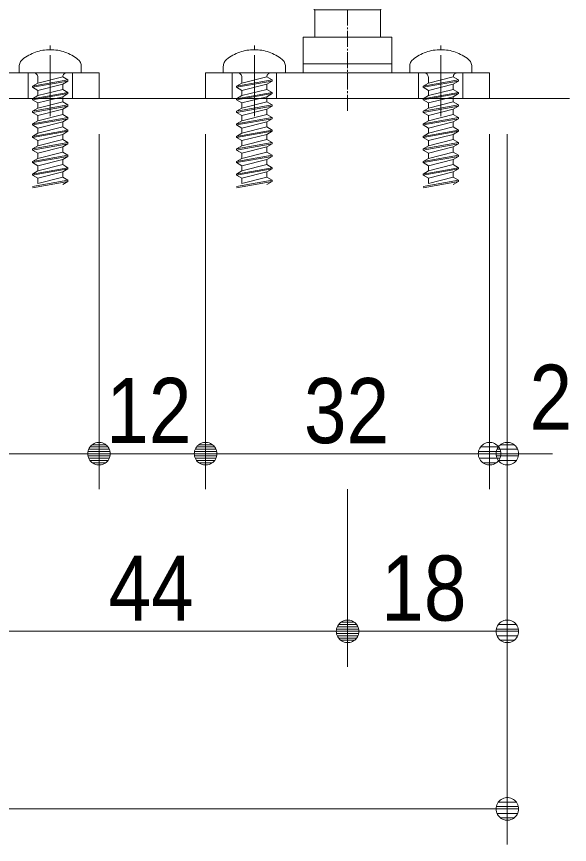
# Model space of a CAD drawing. Units: millimetres, scale not verified, with parts at other scales. Extents: x -6062 to 6062, y -3045 to 3045.
# Drawn here: x 1168.2 to 1479.7, y -2420 to -1953.8 of the extents above; entities that cross this region are included whole.
import ezdxf
from ezdxf.enums import TextEntityAlignment as Align

# ---------------------------------------------------------------- set-up
doc = ezdxf.new("R2010")
doc.units = ezdxf.units.MM
doc.header["$LTSCALE"] = 20
doc.linetypes.add('CHAIN2', pattern=[12, 9, -1, 1, -1])
for name, color, linetype, lineweight in [('0-1_3一般', 7, 'Continuous', 9), ('0-2_2寸法-1', 7, 'Continuous', 9), ('0-3_0', 7, 'Continuous', 9), ('0-4_2寸法-2', 7, 'Continuous', 9)]:
    doc.layers.add(name, color=color, linetype=linetype, lineweight=lineweight)
doc.styles.add('ＭＳ Ｐゴシック', font='')
doc.styles.get('ＭＳ Ｐゴシック').set_extended_font_data('MS PGothic')

# ---------------------------------------------------------------- blocks, each defined once
blk = doc.blocks.new('グループ-39')
at = {"layer": '0-1_3一般'}
blk.add_line((51179.9, -40000), (65343.7, -40000), dxfattribs=at)
blk = doc.blocks.new('グループ-54')
at = {"layer": '0-1_3一般'}
for p, q in [((61793.7, -39450), (61793.7, -39401.7)), ((61443.7, -39710), (61443.7, -39637.8)), ((62143.7, -39710), (61983.7, -39710)), ((62143.7, -39637.8), (62143.7, -39710)), ((61993.7, -39790), (61593.7, -39860.7)), ((61933.7, -39755.4), (61653.7, -39826)), ((61653.7, -39826), (61653.7, -39760)), ((61933.9, -39755.5), (61933.7, -39755.4)), ((61993.7, -39790), (61933.9, -39755.5)), ((61993.7, -39790), (61993.7, -39803.3)), ((61653.7, -39826), (61593.7, -39860.7)), ((61593.7, -39860.7), (61593.7, -39874)), ((61593.7, -39874), (61653.7, -39908.6)), ((61653.7, -39908.6), (61933.7, -39838)), ((61933.7, -39896.7), (61653.7, -39967.4)), ((61933.7, -39896.7), (61933.7, -39838)), ((61993.7, -39931.3), (61933.7, -39896.7)), ((61593.7, -40015.3), (61993.7, -39944.7)), ((61653.7, -39967.4), (61593.7, -40002)), ((61653.7, -39967.4), (61653.7, -39908.6)), ((61993.7, -39944.7), (61933.7, -39979.3)), ((61933.7, -40038), (61933.7, -39979.3)), ((61993.7, -39931.3), (61993.7, -39944.7)), ((61993.7, -40072.7), (61593.7, -40143.3)), ((61653.7, -40108.7), (61653.7, -40050)), ((61993.7, -40072.7), (61993.7, -40086)), ((61653.7, -40108.7), (61593.7, -40143.3)), ((61593.7, -40143.3), (61593.7, -40156.7)), ((61593.7, -40156.7), (61653.7, -40191.3)), ((61653.7, -40191.3), (61933.7, -40120.6)), ((61933.7, -40179.4), (61653.7, -40250)), ((61933.7, -40179.4), (61933.7, -40120.6)), ((61993.7, -40214), (61933.7, -40179.4)), ((61593.7, -40298), (61993.7, -40227.3)), ((61653.7, -40250), (61593.7, -40284.7)), ((61653.7, -40250), (61653.7, -40191.3)), ((61993.7, -40227.3), (61933.7, -40262)), ((61933.7, -40320.7), (61933.7, -40262)), ((61993.7, -40214), (61993.7, -40227.3)), ((61993.7, -40355.3), (61593.7, -40426)), ((61653.7, -40391.4), (61653.7, -40332.6)), ((61993.7, -40355.3), (61993.7, -40368.7)), ((61653.7, -40391.4), (61593.7, -40426)), ((61593.7, -40426), (61593.7, -40439.3)), ((61593.7, -40439.3), (61653.7, -40474)), ((61653.7, -40474), (61933.7, -40403.3)), ((61933.7, -40462), (61933.7, -40403.3)), ((61593.7, -40580.7), (61993.7, -40510)), ((61653.7, -40532.7), (61593.7, -40567.3)), ((61933.7, -40462), (61653.7, -40532.7)), ((61653.7, -40532.7), (61653.7, -40474)), ((61993.7, -40496.7), (61933.7, -40462)), ((61993.7, -40510), (61933.7, -40544.6)), ((61933.7, -40603.4), (61933.7, -40544.6)), ((61993.7, -40496.7), (61993.7, -40510)), ((61993.7, -40638), (61593.7, -40708.7)), ((61933.7, -40603.4), (61653.7, -40674)), ((61653.7, -40674), (61653.7, -40615.3)), ((61993.7, -40638), (61933.7, -40603.4)), ((61993.7, -40638), (61993.7, -40651.3)), ((61653.7, -40674), (61593.7, -40708.7)), ((61593.7, -40722), (61653.7, -40756.6)), ((61653.7, -40756.6), (61933.7, -40686)), ((61993.7, -40651.3), (61933.7, -40686)), ((61933.7, -40744.7), (61933.7, -40686)), ((61593.7, -40863.3), (61993.7, -40792.7)), ((61593.7, -40863.3), (61993.7, -40792.7)), ((61653.7, -40815.4), (61593.7, -40850)), ((61993.7, -40779.3), (61933.7, -40744.7)), ((61993.7, -40792.7), (61933.7, -40827.3)), ((61993.7, -40792.7), (61933.7, -40827.3)), ((61993.7, -40792.7), (61933.7, -40827.3)), ((61993.7, -40792.7), (61933.7, -40827.3)), ((61993.7, -40792.7), (61933.7, -40827.3)), ((61993.7, -40792.7), (61933.7, -40827.3)), ((61933.7, -40886), (61933.7, -40827.3)), ((61993.7, -40779.3), (61993.7, -40792.7)), ((61993.7, -40779.3), (61993.7, -40792.7)), ((61993.7, -40779.3), (61993.7, -40792.7)), ((61993.7, -40920.7), (61593.7, -40991.3)), ((61993.7, -40920.7), (61993.7, -40934))]:
    blk.add_line(p, q, dxfattribs=at)
for points in [[(61983.7, -39710), (61603.7, -39710), (61443.7, -39710)], [(61593.7, -39874), (61993.7, -39803.3), (61933.7, -39838)], [(61993.7, -39931.3), (61593.7, -40002), (61593.7, -40015.3)], [(61593.7, -40015.3), (61653.7, -40050), (61933.7, -39979.3)], [(61593.7, -40156.7), (61993.7, -40086), (61933.7, -40120.6)], [(61993.7, -40072.7), (61933.7, -40038), (61653.7, -40108.7)], [(61993.7, -40214), (61593.7, -40284.7), (61593.7, -40298)], [(61593.7, -40298), (61653.7, -40332.6), (61933.7, -40262)], [(61993.7, -40355.3), (61933.7, -40320.7), (61653.7, -40391.4)], [(61593.7, -40439.3), (61993.7, -40368.7), (61933.7, -40403.3)], [(61993.7, -40496.7), (61593.7, -40567.3), (61593.7, -40580.7)], [(61593.7, -40580.7), (61653.7, -40615.3), (61933.7, -40544.6)], [(61593.7, -40722), (61993.7, -40651.3), (61933.7, -40686)], [(61593.7, -40708.7), (61593.7, -40722), (61993.7, -40651.3), (61933.7, -40686)], [(61993.7, -40779.3), (61593.7, -40850), (61593.7, -40863.3)], [(61593.7, -40863.3), (61653.7, -40898), (61933.7, -40827.3)], [(61933.7, -40744.7), (61653.7, -40815.4), (61653.7, -40756.6)], [(61993.7, -40920.7), (61933.7, -40886), (61653.7, -40956.7), (61653.7, -40898)], [(61593.7, -41004.7), (61993.7, -40934), (61933.7, -40968.6)]]:
    blk.add_lwpolyline(points, dxfattribs=at)
for centre, radius, start, end in [((61793.7, -39950), 500, 109.34109, 128.68219), ((61793.7, -39950), 500, 90, 109.34109), ((61793.7, -39950), 500, 70.65891, 90), ((61793.7, -39950), 500, 51.31781, 70.65891), ((61543.7, -39637.8), 100, 154.34109, 180), ((61543.7, -39637.8), 100, 128.68219, 154.34109), ((62043.7, -39637.8), 100, 25.65891, 51.31781), ((62043.7, -39637.8), 100, 0, 25.65891), ((61603.7, -39760), 50, 45, 90), ((61983.7, -39760), 50, 90, 132.40515), ((61603.7, -39760), 50, 0, 45), ((61983.7, -39760), 50, 132.40515, 174.8103)]:
    blk.add_arc(centre, radius, start, end, dxfattribs=at)
blk = doc.blocks.new('グループ-55')
at = {"layer": '0-1_3一般'}
for p, q in [((63893.7, -39450), (63893.7, -39401.7)), ((63543.7, -39710), (63543.7, -39637.8)), ((63703.7, -39710), (63543.7, -39710)), ((64083.7, -39710), (63703.7, -39710)), ((63693.7, -39874), (64093.7, -39803.3)), ((64033.7, -39755.4), (63753.7, -39826)), ((63753.7, -39826), (63753.7, -39760)), ((64033.9, -39755.5), (64033.7, -39755.4)), ((64093.7, -39803.3), (64033.7, -39838)), ((64093.7, -39790), (64033.9, -39755.5)), ((64093.7, -39790), (64093.7, -39803.3)), ((63753.7, -39826), (63693.7, -39860.7)), ((64033.7, -39896.7), (64033.7, -39838)), ((64093.7, -39931.3), (63693.7, -40002)), ((63753.7, -39967.4), (63693.7, -40002)), ((63753.7, -39967.4), (63753.7, -39908.6)), ((63753.7, -40050), (64033.7, -39979.3)), ((64033.7, -40038), (64033.7, -39979.3)), ((64093.7, -39931.3), (64093.7, -39944.7)), ((63693.7, -40002), (63693.7, -40015.3)), ((63693.7, -40015.3), (63753.7, -40050)), ((63693.7, -40156.7), (64093.7, -40086)), ((64033.7, -40038), (63753.7, -40108.7)), ((63753.7, -40108.7), (63753.7, -40050)), ((64093.7, -40072.7), (64033.7, -40038)), ((64093.7, -40086), (64033.7, -40120.6)), ((64093.7, -40072.7), (64093.7, -40086)), ((63753.7, -40108.7), (63693.7, -40143.3)), ((64033.7, -40179.4), (64033.7, -40120.6)), ((64093.7, -40214), (63693.7, -40284.7)), ((63753.7, -40250), (63693.7, -40284.7)), ((63753.7, -40250), (63753.7, -40191.3)), ((63753.7, -40332.6), (64033.7, -40262)), ((64033.7, -40320.7), (64033.7, -40262)), ((64093.7, -40214), (64093.7, -40227.3)), ((63693.7, -40284.7), (63693.7, -40298)), ((63693.7, -40298), (63753.7, -40332.6)), ((64033.7, -40320.7), (63753.7, -40391.4)), ((63753.7, -40391.4), (63753.7, -40332.6)), ((64093.7, -40355.3), (64033.7, -40320.7)), ((64093.7, -40355.3), (64093.7, -40368.7)), ((63693.7, -40439.3), (64093.7, -40368.7)), ((63753.7, -40391.4), (63693.7, -40426)), ((64093.7, -40368.7), (64033.7, -40403.3)), ((64033.7, -40462), (64033.7, -40403.3)), ((64093.7, -40496.7), (63693.7, -40567.3)), ((63753.7, -40532.7), (63693.7, -40567.3)), ((63753.7, -40532.7), (63753.7, -40474)), ((63753.7, -40615.3), (64033.7, -40544.6)), ((64033.7, -40603.4), (64033.7, -40544.6)), ((64093.7, -40496.7), (64093.7, -40510)), ((63693.7, -40567.3), (63693.7, -40580.7)), ((63693.7, -40580.7), (63753.7, -40615.3)), ((64093.7, -40638), (63693.7, -40708.7)), ((64093.7, -40638), (64033.7, -40603.4)), ((64093.7, -40638), (64093.7, -40651.3)), ((63693.7, -40722), (64093.7, -40651.3)), ((63693.7, -40722), (64093.7, -40651.3)), ((63753.7, -40674), (63693.7, -40708.7)), ((63693.7, -40708.7), (63693.7, -40722)), ((64093.7, -40651.3), (64033.7, -40686)), ((64093.7, -40651.3), (64033.7, -40686)), ((64093.7, -40651.3), (64033.7, -40686)), ((64033.7, -40744.7), (64033.7, -40686)), ((64093.7, -40779.3), (63693.7, -40850)), ((63753.7, -40815.4), (63693.7, -40850)), ((64033.7, -40744.7), (63753.7, -40815.4)), ((63753.7, -40815.4), (63753.7, -40756.6)), ((63753.7, -40898), (64033.7, -40827.3)), ((64093.7, -40779.3), (64033.7, -40744.7)), ((64093.7, -40792.7), (64033.7, -40827.3)), ((64093.7, -40792.7), (64033.7, -40827.3)), ((64093.7, -40792.7), (64033.7, -40827.3)), ((64033.7, -40886), (64033.7, -40827.3)), ((64093.7, -40779.3), (64093.7, -40792.7)), ((64093.7, -40779.3), (64093.7, -40792.7)), ((63693.7, -40850), (63693.7, -40863.3)), ((63693.7, -40863.3), (63753.7, -40898)), ((64093.7, -40920.7), (63693.7, -40991.3)), ((64033.7, -40886), (63753.7, -40956.7)), ((63753.7, -40956.7), (63753.7, -40898)), ((64093.7, -40920.7), (64033.7, -40886)), ((64093.7, -40920.7), (64093.7, -40934)), ((63693.7, -41004.7), (64093.7, -40934)), ((64093.7, -40934), (64033.7, -40968.6))]:
    blk.add_line(p, q, dxfattribs=at)
for points in [[(64243.7, -39637.8), (64243.7, -39710), (64083.7, -39710)], [(64093.7, -39790), (63693.7, -39860.7), (63693.7, -39874)], [(63693.7, -39874), (63753.7, -39908.6), (64033.7, -39838)], [(64093.7, -39931.3), (64033.7, -39896.7), (63753.7, -39967.4)], [(63693.7, -40015.3), (64093.7, -39944.7), (64033.7, -39979.3)], [(64093.7, -40072.7), (63693.7, -40143.3), (63693.7, -40156.7)], [(63693.7, -40156.7), (63753.7, -40191.3), (64033.7, -40120.6)], [(64093.7, -40214), (64033.7, -40179.4), (63753.7, -40250)], [(63693.7, -40298), (64093.7, -40227.3), (64033.7, -40262)], [(64093.7, -40355.3), (63693.7, -40426), (63693.7, -40439.3)], [(63693.7, -40439.3), (63753.7, -40474), (64033.7, -40403.3)], [(63693.7, -40580.7), (64093.7, -40510), (64033.7, -40544.6)], [(64093.7, -40496.7), (64033.7, -40462), (63753.7, -40532.7)], [(64033.7, -40603.4), (63753.7, -40674), (63753.7, -40615.3)], [(63693.7, -40722), (63753.7, -40756.6), (64033.7, -40686)], [(63693.7, -40863.3), (64093.7, -40792.7), (64033.7, -40827.3)], [(63693.7, -40863.3), (64093.7, -40792.7), (64033.7, -40827.3)], [(64093.7, -40779.3), (64093.7, -40792.7), (64033.7, -40827.3)]]:
    blk.add_lwpolyline(points, dxfattribs=at)
for centre, radius, start, end in [((63893.7, -39950), 500, 109.34109, 128.68219), ((63893.7, -39950), 500, 90, 109.34109), ((63893.7, -39950), 500, 70.65891, 90), ((63893.7, -39950), 500, 51.31781, 70.65891), ((63643.7, -39637.8), 100, 154.34109, 180), ((63643.7, -39637.8), 100, 128.68219, 154.34109), ((64143.7, -39637.8), 100, 25.65891, 51.31781), ((64143.7, -39637.8), 100, 0, 25.65891), ((63703.7, -39760), 50, 45, 90), ((64083.7, -39760), 50, 90, 132.40515), ((63703.7, -39760), 50, 0, 45), ((64083.7, -39760), 50, 132.40515, 174.8103)]:
    blk.add_arc(centre, radius, start, end, dxfattribs=at)
blk = doc.blocks.new('グループ-56')
at = {"layer": '0-1_3一般', "linetype": 'CHAIN2'}
blk.add_line((62843.7, -40138.8), (62843.7, -35079.3), dxfattribs=at)
at = {"layer": '0-1_3一般'}
for p, q in [((63168.7, -37750), (62518.7, -37750)), ((62468.7, -37800), (62468.7, -39000)), ((63218.7, -39000), (63218.7, -37800)), ((62468.7, -39000), (63218.7, -39000)), ((62473.7, -39000), (62473.7, -39310)), ((63213.7, -39000), (62473.7, -39000)), ((63213.7, -39000), (63213.7, -39310)), ((62343.7, -39310), (62643.7, -39310)), ((62343.7, -39610), (62343.7, -39310)), ((62643.7, -39310), (63043.7, -39310)), ((63043.7, -39310), (63343.7, -39310)), ((63343.7, -39610), (63343.7, -39310)), ((61793.7, -40200), (61793.7, -39510)), ((63893.7, -40200), (63893.7, -39510)), ((63343.7, -39610), (62343.7, -39610)), ((61543.7, -40000), (61543.7, -39710)), ((62043.7, -39710), (62043.7, -40000)), ((63643.7, -40000), (63643.7, -39710)), ((64143.7, -39710), (64143.7, -40000))]:
    blk.add_line(p, q, dxfattribs=at)
blk.add_lwpolyline([(63343.7, -39710), (63343.7, -39610), (62343.7, -39610), (62343.7, -39710)], dxfattribs=at)
blk.add_lwpolyline([(64443.7, -40000), (61243.7, -40000), (61243.7, -39710), (64443.7, -39710)], close=True, dxfattribs=at)
for centre, start, end in [((62518.7, -37800), 90, 135), ((63168.7, -37800), 45, 90), ((62518.7, -37800), 135, 180), ((63168.7, -37800), 0, 45)]:
    blk.add_arc(centre, 50, start, end, dxfattribs=at)
blk = doc.blocks.new('グループ-95')
at = {"layer": '0-1_3一般', "linetype": 'CHAIN2'}
blk.add_line((58443.7, -40138.8), (58443.7, -35079.3), dxfattribs=at)
at = {"layer": '0-1_3一般'}
for p, q in [((58768.7, -37750), (58118.7, -37750)), ((58818.7, -39000), (58818.7, -37800)), ((58813.7, -39000), (58073.7, -39000)), ((58073.7, -39000), (58073.7, -39310)), ((58813.7, -39000), (58813.7, -39310)), ((57943.7, -39610), (57943.7, -39310)), ((58643.7, -39310), (58943.7, -39310)), ((58943.7, -39610), (58943.7, -39310)), ((57393.7, -40200), (57393.7, -39510)), ((59493.7, -40200), (59493.7, -39510)), ((58943.7, -39610), (57943.7, -39610)), ((57943.7, -39610), (57943.7, -39710)), ((58943.7, -39610), (57943.7, -39610)), ((58943.7, -39710), (58943.7, -39610)), ((56843.7, -39710), (60043.7, -39710)), ((56843.7, -40000), (56843.7, -39710)), ((57143.7, -40000), (57143.7, -39710)), ((57643.7, -39710), (57643.7, -40000)), ((59243.7, -40000), (59243.7, -39710)), ((59743.7, -39710), (59743.7, -40000)), ((60043.7, -39710), (60043.7, -40000)), ((60043.7, -40000), (56843.7, -40000))]:
    blk.add_line(p, q, dxfattribs=at)
for points in [[(58068.7, -37800), (58068.7, -39000), (58818.7, -39000)], [(57943.7, -39310), (58243.7, -39310), (58643.7, -39310)]]:
    blk.add_lwpolyline(points, dxfattribs=at)
for centre, start, end in [((58118.7, -37800), 90, 135), ((58768.7, -37800), 45, 90), ((58118.7, -37800), 135, 180), ((58768.7, -37800), 0, 45)]:
    blk.add_arc(centre, 50, start, end, dxfattribs=at)
blk = doc.blocks.new('グループ-96')
at = {"layer": '0-1_3一般'}
for p, q in [((59493.7, -39450), (59493.7, -39401.7)), ((59143.7, -39710), (59143.7, -39637.8)), ((59843.7, -39710), (59683.7, -39710)), ((59843.7, -39637.8), (59843.7, -39710)), ((59693.7, -39790), (59293.7, -39860.7)), ((59633.7, -39755.4), (59353.7, -39826)), ((59353.7, -39826), (59353.7, -39760)), ((59633.9, -39755.5), (59633.7, -39755.4)), ((59693.7, -39790), (59633.9, -39755.5)), ((59693.7, -39790), (59693.7, -39803.3)), ((59353.7, -39826), (59293.7, -39860.7)), ((59293.7, -39860.7), (59293.7, -39874)), ((59293.7, -39874), (59353.7, -39908.6)), ((59353.7, -39908.6), (59633.7, -39838)), ((59633.7, -39896.7), (59353.7, -39967.4)), ((59633.7, -39896.7), (59633.7, -39838)), ((59693.7, -39931.3), (59633.7, -39896.7)), ((59293.7, -40015.3), (59693.7, -39944.7)), ((59353.7, -39967.4), (59293.7, -40002)), ((59353.7, -39967.4), (59353.7, -39908.6)), ((59693.7, -39944.7), (59633.7, -39979.3)), ((59633.7, -40038), (59633.7, -39979.3)), ((59693.7, -39931.3), (59693.7, -39944.7)), ((59693.7, -40072.7), (59293.7, -40143.3)), ((59353.7, -40108.7), (59353.7, -40050)), ((59693.7, -40072.7), (59693.7, -40086)), ((59353.7, -40108.7), (59293.7, -40143.3)), ((59293.7, -40143.3), (59293.7, -40156.7)), ((59293.7, -40156.7), (59353.7, -40191.3)), ((59353.7, -40191.3), (59633.7, -40120.6)), ((59633.7, -40179.4), (59353.7, -40250)), ((59633.7, -40179.4), (59633.7, -40120.6)), ((59693.7, -40214), (59633.7, -40179.4)), ((59293.7, -40298), (59693.7, -40227.3)), ((59353.7, -40250), (59293.7, -40284.7)), ((59353.7, -40250), (59353.7, -40191.3)), ((59693.7, -40227.3), (59633.7, -40262)), ((59633.7, -40320.7), (59633.7, -40262)), ((59693.7, -40214), (59693.7, -40227.3)), ((59693.7, -40355.3), (59293.7, -40426)), ((59353.7, -40391.4), (59353.7, -40332.6)), ((59693.7, -40355.3), (59693.7, -40368.7)), ((59353.7, -40391.4), (59293.7, -40426)), ((59293.7, -40426), (59293.7, -40439.3)), ((59293.7, -40439.3), (59353.7, -40474)), ((59353.7, -40474), (59633.7, -40403.3)), ((59633.7, -40462), (59633.7, -40403.3)), ((59293.7, -40580.7), (59693.7, -40510)), ((59353.7, -40532.7), (59293.7, -40567.3)), ((59633.7, -40462), (59353.7, -40532.7)), ((59353.7, -40532.7), (59353.7, -40474)), ((59693.7, -40496.7), (59633.7, -40462)), ((59693.7, -40510), (59633.7, -40544.6)), ((59633.7, -40603.4), (59633.7, -40544.6)), ((59693.7, -40496.7), (59693.7, -40510)), ((59693.7, -40638), (59293.7, -40708.7)), ((59633.7, -40603.4), (59353.7, -40674)), ((59353.7, -40674), (59353.7, -40615.3)), ((59693.7, -40638), (59633.7, -40603.4)), ((59693.7, -40638), (59693.7, -40651.3)), ((59353.7, -40674), (59293.7, -40708.7)), ((59293.7, -40722), (59353.7, -40756.6)), ((59353.7, -40756.6), (59633.7, -40686)), ((59693.7, -40651.3), (59633.7, -40686)), ((59633.7, -40744.7), (59633.7, -40686)), ((59293.7, -40863.3), (59693.7, -40792.7)), ((59293.7, -40863.3), (59693.7, -40792.7)), ((59353.7, -40815.4), (59293.7, -40850)), ((59693.7, -40779.3), (59633.7, -40744.7)), ((59693.7, -40792.7), (59633.7, -40827.3)), ((59693.7, -40792.7), (59633.7, -40827.3)), ((59693.7, -40792.7), (59633.7, -40827.3)), ((59693.7, -40792.7), (59633.7, -40827.3)), ((59693.7, -40792.7), (59633.7, -40827.3)), ((59693.7, -40792.7), (59633.7, -40827.3)), ((59633.7, -40886), (59633.7, -40827.3)), ((59693.7, -40779.3), (59693.7, -40792.7)), ((59693.7, -40779.3), (59693.7, -40792.7)), ((59693.7, -40779.3), (59693.7, -40792.7)), ((59693.7, -40920.7), (59293.7, -40991.3)), ((59693.7, -40920.7), (59693.7, -40934))]:
    blk.add_line(p, q, dxfattribs=at)
for points in [[(59683.7, -39710), (59303.7, -39710), (59143.7, -39710)], [(59293.7, -39874), (59693.7, -39803.3), (59633.7, -39838)], [(59693.7, -39931.3), (59293.7, -40002), (59293.7, -40015.3)], [(59293.7, -40015.3), (59353.7, -40050), (59633.7, -39979.3)], [(59293.7, -40156.7), (59693.7, -40086), (59633.7, -40120.6)], [(59693.7, -40072.7), (59633.7, -40038), (59353.7, -40108.7)], [(59693.7, -40214), (59293.7, -40284.7), (59293.7, -40298)], [(59293.7, -40298), (59353.7, -40332.6), (59633.7, -40262)], [(59693.7, -40355.3), (59633.7, -40320.7), (59353.7, -40391.4)], [(59293.7, -40439.3), (59693.7, -40368.7), (59633.7, -40403.3)], [(59693.7, -40496.7), (59293.7, -40567.3), (59293.7, -40580.7)], [(59293.7, -40580.7), (59353.7, -40615.3), (59633.7, -40544.6)], [(59293.7, -40722), (59693.7, -40651.3), (59633.7, -40686)], [(59293.7, -40708.7), (59293.7, -40722), (59693.7, -40651.3), (59633.7, -40686)], [(59693.7, -40779.3), (59293.7, -40850), (59293.7, -40863.3)], [(59293.7, -40863.3), (59353.7, -40898), (59633.7, -40827.3)], [(59633.7, -40744.7), (59353.7, -40815.4), (59353.7, -40756.6)], [(59693.7, -40920.7), (59633.7, -40886), (59353.7, -40956.7), (59353.7, -40898)], [(59293.7, -41004.7), (59693.7, -40934), (59633.7, -40968.6)]]:
    blk.add_lwpolyline(points, dxfattribs=at)
for centre, radius, start, end in [((59493.7, -39950), 500, 109.34109, 128.68219), ((59493.7, -39950), 500, 90, 109.34109), ((59493.7, -39950), 500, 70.65891, 90), ((59493.7, -39950), 500, 51.31781, 70.65891), ((59243.7, -39637.8), 100, 154.34109, 180), ((59243.7, -39637.8), 100, 128.68219, 154.34109), ((59743.7, -39637.8), 100, 25.65891, 51.31781), ((59743.7, -39637.8), 100, 0, 25.65891), ((59303.7, -39760), 50, 45, 90), ((59683.7, -39760), 50, 90, 132.40515), ((59303.7, -39760), 50, 0, 45), ((59683.7, -39760), 50, 132.40515, 174.8103)]:
    blk.add_arc(centre, radius, start, end, dxfattribs=at)
blk = doc.blocks.new('グループ-104')
at = {"layer": '0-1_3一般'}
for name in ['グループ-95', 'グループ-56', 'グループ-96', 'グループ-54', 'グループ-55']:
    blk.add_blockref(name, (0, 0), dxfattribs=at)
blk = doc.blocks.new('グループ-105')
at = {"layer": '0-1_3一般'}
for name in ['グループ-104', 'グループ-39']:
    blk.add_blockref(name, (0, 0), dxfattribs=at)
blk = doc.blocks.new('_Dot')
at = {"layer": '0-3_0'}
for p, q in [((-10, 0), (-20, 0)), ((9.78, 2), (-9.78, 2)), ((7.99, 6), (-7.99, 6)), ((9.16, -3.98), (-9.16, -3.98)), ((6, -7.98), (-6, -7.98))]:
    blk.add_line(p, q, dxfattribs=at)
for points in [[(10, 0), (9.92, 1.25), (9.69, 2.49), (9.3, 3.68), (8.76, 4.82), (8.09, 5.88), (7.29, 6.85), (6.37, 7.71), (5.36, 8.44), (4.26, 9.05), (3.09, 9.51), (1.87, 9.82), (0.63, 9.98), (-0.63, 9.98), (-1.87, 9.82), (-3.09, 9.51), (-4.26, 9.05), (-5.36, 8.44), (-6.37, 7.71), (-7.29, 6.85), (-8.09, 5.88), (-8.76, 4.82), (-9.3, 3.68), (-9.69, 2.49), (-9.92, 1.25), (-10, 0), (0, 0)], [(-10, 0), (-9.92, -1.25), (-9.69, -2.49), (-9.3, -3.68), (-8.76, -4.82), (-8.09, -5.88), (-7.29, -6.85), (-6.37, -7.71), (-5.36, -8.44), (-4.26, -9.05), (-3.09, -9.51), (-1.87, -9.82), (-0.63, -9.98), (0.63, -9.98), (1.87, -9.82), (3.09, -9.51), (4.26, -9.05), (5.36, -8.44), (6.37, -7.71), (7.29, -6.85), (8.09, -5.88), (8.76, -4.82), (9.3, -3.68), (9.69, -2.49), (9.92, -1.25), (10, 0), (0, 0)]]:
    blk.add_lwpolyline(points, close=True, dxfattribs=at)

msp = doc.modelspace()

# ---------------------------------------------------------------- linework, layer by layer
at = {"layer": '0-2_2寸法-1'}
for p, q in [((1214.68, -2020), (1214.68, -2220)), ((1214.68, -2020), (1214.68, -2220)), ((1274.68, -2020), (1274.68, -2220)), ((1274.68, -2020), (1274.68, -2220)), ((1434.68, -2020), (1434.68, -2220)), ((1201.97, -2200), (1067.4, -2200)), ((1227.4, -2200), (1261.97, -2200)), ((1421.97, -2200), (1287.4, -2200)), ((1354.68, -2220), (1354.68, -2320)), ((1354.68, -2220), (1354.68, -2320)), ((1444.68, -2220), (1444.68, -2320)), ((1147.4, -2300), (1341.97, -2300)), ((1431.97, -2300), (1367.4, -2300)), ((1444.68, -2320), (1444.68, -2420)), ((837.4, -2400), (1431.97, -2400))]:
    msp.add_line(p, q, dxfattribs=at)
at = {"layer": '0-4_2寸法-2'}
for p, q in [((1434.68, -2020), (1434.68, -2220)), ((1444.68, -2020), (1444.68, -2220)), ((1421.97, -2200), (1409.26, -2200)), ((1434.68, -2200), (1444.68, -2200)), ((1457.4, -2200), (1470.11, -2200))]:
    msp.add_line(p, q, dxfattribs=at)

# ---------------------------------------------------------------- block references
at = {"layer": '0-1_3一般', "xscale": 0.05, "yscale": 0.05}
msp.add_blockref('グループ-105', (-1787.5, 0), dxfattribs=at)
at = {"layer": '0-2_2寸法-1', "xscale": 0.6356201, "yscale": 0.6356201}
for p in [(1214.68, -2200), (1274.68, -2200), (1434.68, -2200), (1354.68, -2300), (1444.68, -2300), (1444.68, -2400)]:
    msp.add_blockref('_Dot', p, dxfattribs=at)
at = {"layer": '0-2_2寸法-1', "xscale": 0.6356201, "yscale": 0.6356201, "rotation": 180}
for p in [(1214.68, -2200), (1274.68, -2200), (1354.68, -2300)]:
    msp.add_blockref('_Dot', p, dxfattribs=at)
at = {"layer": '0-4_2寸法-2', "xscale": 0.6356201, "yscale": 0.6356201}
msp.add_blockref('_Dot', (1434.68, -2200), dxfattribs=at)
at = {"layer": '0-4_2寸法-2', "xscale": 0.6356201, "yscale": 0.6356201, "rotation": 180}
msp.add_blockref('_Dot', (1444.68, -2200), dxfattribs=at)

# ---------------------------------------------------------------- texts
at = {"layer": '0-2_2寸法-1', "style": 'ＭＳ Ｐゴシック', "width": 0.9}
for s, p in [('12', (1218.76, -2204.96)), ('32', (1330.09, -2205.06)), ('44', (1219.99, -2305.06)), ('18', (1373.65, -2304.96))]:
    msp.add_text(s, height=36.66, dxfattribs=at).set_placement(p, align=Align.BOTTOM_LEFT)
at = {"layer": '0-4_2寸法-2', "style": 'ＭＳ Ｐゴシック', "width": 0.9}
msp.add_text('2', height=36.66, dxfattribs=at).set_placement((1457.2, -2197.52), align=Align.BOTTOM_LEFT)

doc.saveas('drawing.dxf')
